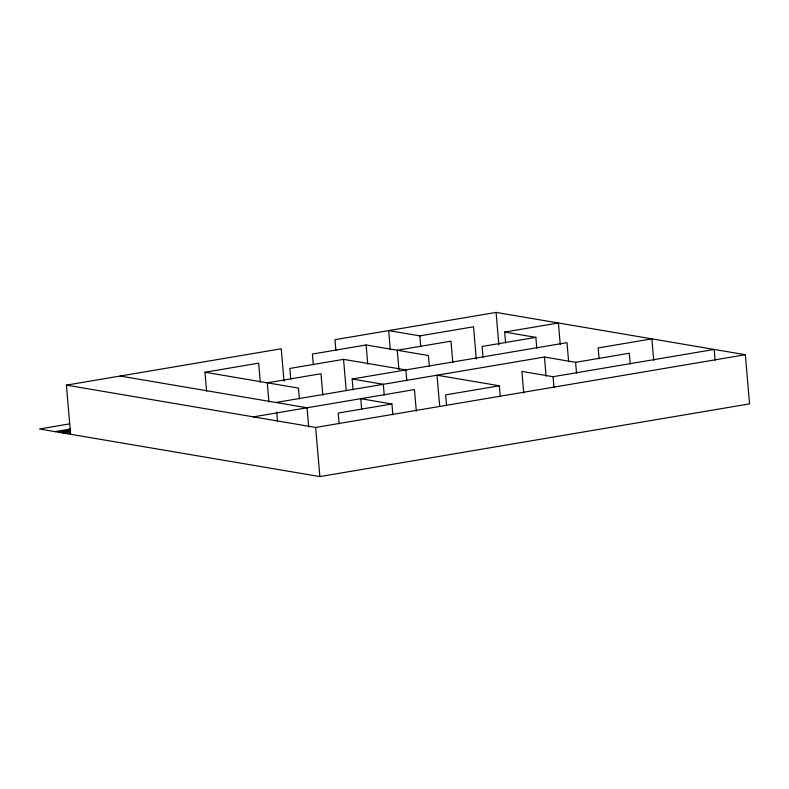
<?xml version="1.0" encoding="UTF-8"?>
<svg xmlns="http://www.w3.org/2000/svg" width="789" height="789" viewBox="0 0 789 789"><rect width="100%" height="100%" fill="white"/><g stroke="black" fill="none" stroke-linecap="round" stroke-linejoin="round"><path stroke-width="1.18" d="M70.606 434.275L66.394 385.131L281.239 348.768L284.01 381.136M69.294 423.94L39.45 428.989L319.861 476.586L749.55 403.869L745.339 354.725L496.084 312.414L334.95 339.684L335.877 350.474M206.619 391.423L204.972 372.24L258.684 363.147L260.331 382.33M429.344 366.333L428.417 355.553L366.106 344.971L312.395 354.064L313.322 364.843M390.299 349.774L388.661 330.591L419.817 335.877L473.528 326.794L476.3 359.153M406.789 380.712L405.862 369.923L343.55 359.35L289.839 368.443L290.766 379.223M505.611 342.87L504.684 332.08L558.395 322.987L560.249 344.566M536.767 348.156L535.839 337.367L482.128 346.46L483.055 357.249M353.077 389.805L352.15 379.016L566.995 342.653L568.642 361.835M55.033 431.632L70.694 428.979M58.919 432.293L70.113 430.399M62.814 432.954L69.531 431.82L61.739 430.498M66.71 433.615L70.073 433.043M275.894 402.489L544.44 357.032L575.605 362.329L629.316 353.235L630.233 364.025M253.338 416.868L414.472 389.598L416.316 411.168M392.843 414.758L391.916 403.978L338.205 413.061L339.132 423.851M500.265 396.581L499.338 385.791L445.627 394.885L446.554 405.674M523.738 392.991L521.894 371.412L553.05 376.708L714.183 349.438L715.1 360.218M66.394 385.131L315.649 427.441L745.339 354.725M504.684 332.08L535.839 337.367M499.338 385.791L437.027 375.219L439.69 406.384M352.15 379.016L383.316 384.302L384.233 395.092M204.972 372.24L298.439 388.109L299.366 398.899M391.916 403.978L360.76 398.682L361.678 409.471M120.106 376.037L307.049 407.775L308.686 426.957M68.456 429.364L70.408 429.689M653.716 360.435L651.862 338.856L598.151 347.949L599.078 358.739M575.605 362.329L576.522 373.118M553.05 376.708L553.977 387.488M544.44 357.032L546.087 376.215M496.084 312.414L498.855 344.773M452.827 362.743L450.973 341.173L397.262 350.257L398.909 369.439M419.817 335.877L420.744 346.667M366.106 344.971L367.753 364.153M343.55 359.35L346.223 390.516M322.849 395.309L320.995 373.73L267.284 382.823L268.931 401.995M315.649 427.441L319.861 476.586M276.712 412.075L277.531 421.661"/></g></svg>
